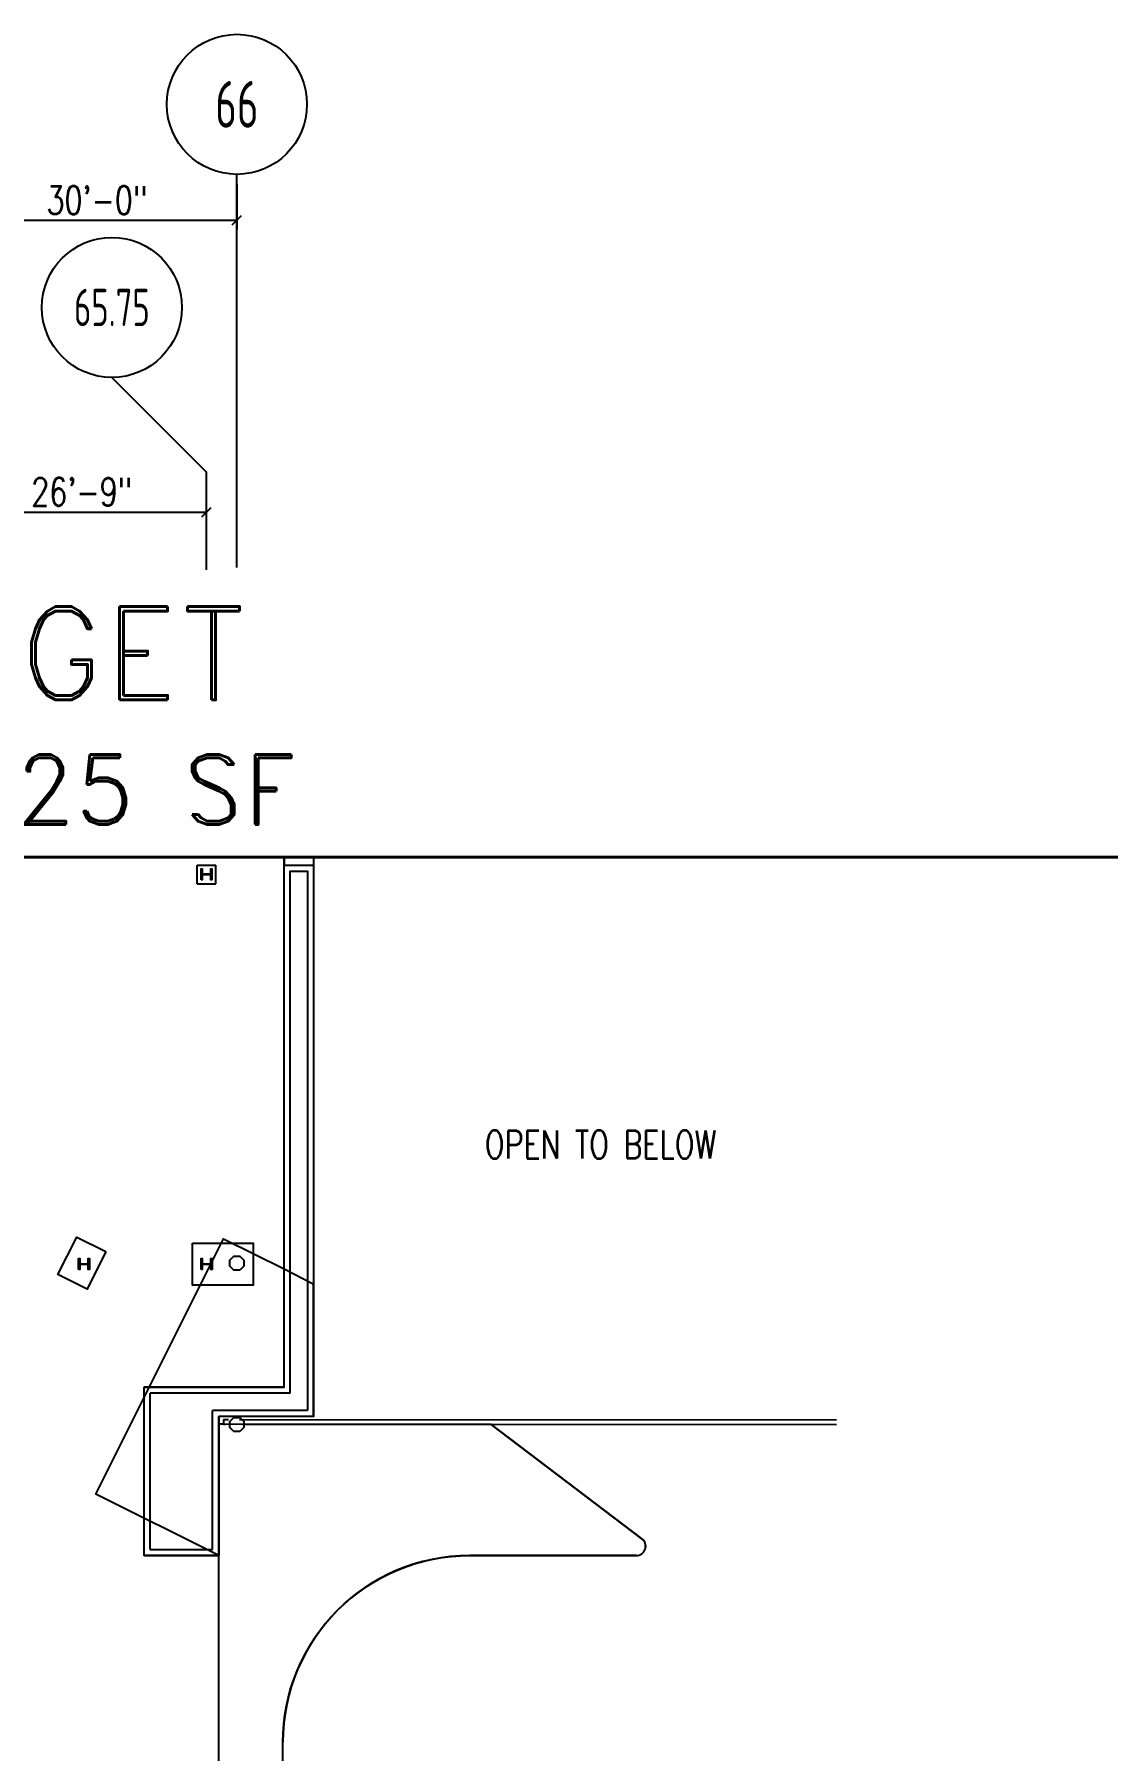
# Model space of a CAD drawing. Extents: x -13345 to 10098, y -1643 to 9113.
# Drawn here: x 3898 to 5277, y 6907 to 9113 of the extents above; entities that cross this region are included whole.
import ezdxf
from ezdxf.enums import TextEntityAlignment as Align

# ---------------------------------------------------------------- set-up
doc = ezdxf.new("R2010")
doc.units = 0
doc.header["$LTSCALE"] = 192
doc.header["$MEASUREMENT"] = 0
doc.layers.get('0').update_dxf_attribs({"linetype": 'CONTINUOUS'})
doc.layers.get('DEFPOINTS').update_dxf_attribs({"linetype": 'CONTINUOUS'})
for name, color, linetype in [('ARCH-FEATURES', 2, 'CONTINUOUS'), ('ARCH-SITE-MISC', 8, 'CONTINUOUS'), ('ARCH-WALLS-EXTERIOR', 5, 'CONTINUOUS'), ('DIMENSIONS-STRUCTURAL-GRID', 9, 'CONTINUOUS'), ('STRUCTURAL-COLUMNS', 3, 'CONTINUOUS'), ('STRUCTURAL-GRID-TAGS', 8, 'CONTINUOUS'), ('TEXT-ANCHORS', 2, 'CONTINUOUS'), ('TEXT-GENERAL', 2, 'CONTINUOUS'), ('TEXT-SF', 6, 'CONTINUOUS')]:
    doc.layers.add(name, color=color, linetype=linetype)
doc.layers.add('COMMON AREA FILL', color=7, linetype='CONTINUOUS', true_color=0xdedede)
doc.styles.add('ANCHOR-GGP', font='romand.shx')
doc.styles.add('DIM', font='dim', dxfattribs={"width": 0.75})
doc.styles.add('SIMPLEX', font='SIMPLEX.shx', dxfattribs={"width": 0.75})
doc.styles.get("Standard").update_dxf_attribs({"font": 'txt.shx', "width": 0.75})
doc.dimstyles.new('LOD-EX-GRID (with ticks)', dxfattribs={"dimscale": 0, "dimtxt": 36, "dimasz": 12, "dimexe": 12, "dimexo": 12, "dimgap": 8, "dimtad": 1, "dimdec": 0, "dimrnd": 0.0625, "dimzin": 3, "dimdsep": 46, "dimlunit": 4, "dimtxsty": 'Standard', "dimblk1": 'OBLIQUE', "dimblk2": 'OBLIQUE', "dimsah": 1, "dimcen": 0, "dimclrt": 256, "dimadec": 0, "dimazin": 0, "dimtfac": 6, "dimtdec": 0, "dimtofl": 0, "dimtmove": 1, "dimatfit": 3, "dimldrblk": 'OBLIQUE', "dimfxl": 1, "dimfrac": 2, "dimtolj": 1, "dimtzin": 3, "dimarcsym": 0})

# ---------------------------------------------------------------- blocks, each defined once
blk = doc.blocks.new('COLNUMC')
at = {"linetype": 'Continuous'}
blk.add_circle((0, 0), 90, dxfattribs=at)
at = {"linetype": 'Continuous', "style": 'DIM', "width": 0.75}
blk.add_attdef('COLUMN', text='', height=60, dxfattribs=at).set_placement((0, 0), align=Align.MIDDLE)
blk = doc.blocks.new('_OBLIQUE')
at = {"color": 0, "linetype": 'ByBlock'}
blk.add_line((-0.5, -0.5), (0.5, 0.5), dxfattribs=at)
blk = doc.blocks.new('*D112')
at = {"layer": 'DEFPOINTS', "color": 0, "transparency": 16777216}
for p in [(3798.1, 8933.4), (4158.1, 8933.4), (4158.1, 8874.4)]:
    blk.add_point(p, dxfattribs=at)
at = {"layer": 'DIMENSIONS-STRUCTURAL-GRID', "color": 0, "lineweight": -2, "transparency": 16777216}
for p, q in [((3798.1, 8921.4), (3798.1, 8862.4)), ((4158.1, 8921.4), (4158.1, 8862.4)), ((3798.1, 8874.4), (4158.1, 8874.4))]:
    blk.add_line(p, q, dxfattribs=at)
at = {"layer": 'DIMENSIONS-STRUCTURAL-GRID', "color": 0, "lineweight": -2, "transparency": 16777216, "xscale": 12, "yscale": 12, "zscale": 12, "rotation": 180}
blk.add_blockref('_OBLIQUE', (3798.1, 8874.4), dxfattribs=at)
at = {"layer": 'DIMENSIONS-STRUCTURAL-GRID', "color": 0, "lineweight": -2, "transparency": 16777216, "xscale": 12, "yscale": 12, "zscale": 12}
blk.add_blockref('_OBLIQUE', (4158.1, 8874.4), dxfattribs=at)
at = {"layer": 'DIMENSIONS-STRUCTURAL-GRID', "transparency": 16777216, "insert": (3978.1, 8900.4), "char_height": 36, "attachment_point": 5}
blk.add_mtext('\\A1;30\'-0"', dxfattribs=at)
blk = doc.blocks.new('*D121')
at = {"layer": 'DEFPOINTS', "color": 0, "transparency": 16777216}
for p in [(3798.1, 8504.9), (4119.1, 8499.3), (4119.1, 8487.8)]:
    blk.add_point(p, dxfattribs=at)
at = {"layer": 'DIMENSIONS-STRUCTURAL-GRID', "color": 0, "lineweight": -2, "transparency": 16777216}
for p, q in [((3798.1, 8499.3), (4119.1, 8499.3)), ((4119.1, 8499.8), (4119.1, 8511.3)), ((3798.1, 8492.9), (3798.1, 8487.3))]:
    blk.add_line(p, q, dxfattribs=at)
at = {"layer": 'DIMENSIONS-STRUCTURAL-GRID', "color": 0, "lineweight": -2, "transparency": 16777216, "xscale": 12, "yscale": 12, "zscale": 12, "rotation": 180}
blk.add_blockref('_OBLIQUE', (3798.1, 8499.3), dxfattribs=at)
at = {"layer": 'DIMENSIONS-STRUCTURAL-GRID', "color": 0, "lineweight": -2, "transparency": 16777216, "xscale": 12, "yscale": 12, "zscale": 12}
blk.add_blockref('_OBLIQUE', (4119.1, 8499.3), dxfattribs=at)
at = {"layer": 'DIMENSIONS-STRUCTURAL-GRID', "transparency": 16777216, "insert": (3958.6, 8525.3), "char_height": 36, "attachment_point": 5}
blk.add_mtext('\\A1;26\'-9"', dxfattribs=at)

msp = doc.modelspace()

# ---------------------------------------------------------------- linework, layer by layer
at = {"layer": 'ARCH-FEATURES'}
for p, q in [((4218.7, 8055.6), (4218.7, 8045.6)), ((4256.7, 8055.6), (4256.7, 8045.6)), ((4256.7, 8045.6), (4256.7, 7336.6)), ((4038.7, 7157.9), (4038.7, 7374.6)), ((4218.7, 7374.6), (4038.7, 7374.6)), ((4046.7, 7165.9), (4046.7, 7366.6)), ((4226.7, 7366.6), (4046.7, 7366.6)), ((4126.7, 7165.9), (4126.7, 7344.6)), ((4248.7, 7344.6), (4126.7, 7344.6)), ((4218.7, 7336.6), (4134.7, 7336.6)), ((4134.7, 7157.9), (4134.7, 7336.6)), ((4134.7, 6804.6), (4134.7, 7326.8)), ((4140.7, 7326.8), (4134.7, 7326.8)), ((4140.7, 7332.8), (4140.7, 7326.8)), ((4140.7, 7332.8), (4147.3, 7332.8)), ((4140.7, 7326.8), (4143.4, 7326.8)), ((4161.3, 7332.8), (4928.8, 7332.5)), ((4165.2, 7326.8), (4928.8, 7326.5)), ((4038.7, 7157.9), (4134.7, 7157.9)), ((4046.7, 7165.9), (4126.7, 7165.9))]:
    msp.add_line(p, q, dxfattribs=at)
at = {"layer": 'ARCH-FEATURES', "flags": 128}
for points in [[(4218.7, 7374.6), (4218.7, 8045.6), (4256.7, 8045.6), (4256.7, 7336.6), (4218.7, 7336.6)], [(4226.7, 7366.6), (4226.7, 8037.6), (4248.7, 8037.6), (4248.7, 7344.6)]]:
    msp.add_lwpolyline(points, dxfattribs=at)
at = {"layer": 'ARCH-FEATURES'}
msp.add_lwpolyline([(4161.8, 7317.4), (4154.3, 7317.4), (4149.1, 7322.7), (4149.1, 7330.2), (4154.3, 7335.4), (4161.8, 7335.4), (4167.1, 7330.2), (4167.1, 7322.7)], close=True, dxfattribs=at)
at = {"layer": 'ARCH-SITE-MISC'}
for p, q in [((4484.9, 7326.6), (4678.6, 7179.5)), ((4671.4, 7157.9), (4457.2, 7157.9)), ((4217.2, 6484.6), (4217.2, 6917.9))]:
    msp.add_line(p, q, dxfattribs=at)
for centre, radius, start, end in [((4671.4, 7169.9), 12, 270, 52.7794), ((4457.2, 6917.9), 240, 90, 180)]:
    msp.add_arc(centre, radius, start, end, dxfattribs=at)
at = {"layer": 'ARCH-WALLS-EXTERIOR', "lineweight": 40, "flags": 128}
msp.add_lwpolyline([(2245.6, 8404.5), (2279.9, 8370.2), (2323, 8409.9), (2523.2, 8209.6), (2483.6, 8166.6), (2594.6, 8055.5), (5864.8, 8055.5), (5864.8, 8307.5), (5864.8, 8404.5)], dxfattribs=at)
at = {"layer": 'COMMON AREA FILL', "elevation": 0}
msp.add_lwpolyline([(4217.2, 6484.6), (4217.2, 6917.9, -0.414214), (4457.2, 7157.9), (4671.4, 7157.9, 0.718437), (4678.6, 7179.5), (4484.9, 7326.6), (4134.7, 7326.8), (4134.7, 7157.9), (4038.7, 7157.9), (4038.7, 7374.6), (4218.7, 7374.6), (4218.7, 8055.6), (3468.2, 8055.6), (3468.2, 7918.1), (3456.2, 7894.1), (3450.2, 7897.1), (3166, 7329), (3166, 7328.7), (1881, 4758.6)], format="xyb", dxfattribs=at)
msp.add_lwpolyline([(4256.2, 7336.6), (4134.7, 7336.6), (4134.7, 7157.9), (3976.7, 7236.9), (4140.9, 7565.2), (4218.7, 7526.3), (4256.2, 7507.3)], close=True, dxfattribs=at)
at = {"layer": 'COMMON AREA FILL'}
msp.add_lwpolyline([(4256.2, 7336.6), (4134.7, 7336.6), (4134.7, 7157.9), (3976.7, 7236.9), (4140.9, 7565.2), (4218.7, 7526.3), (4256.2, 7507.3)], close=True, dxfattribs=at)
at = {"layer": 'STRUCTURAL-COLUMNS'}
for p, q in [((4107.1, 8045.6), (4131.1, 8045.6)), ((4107.1, 8021.6), (4107.1, 8045.6)), ((4131.1, 8021.6), (4131.1, 8045.6)), ((4107.1, 8021.6), (4131.1, 8021.6))]:
    msp.add_line(p, q, dxfattribs=at)
at = {"layer": 'STRUCTURAL-COLUMNS', "flags": 128}
for points in [[(4112, 8026.6), (4112, 8040.6), (4113.5, 8040.6), (4113.5, 8034.1), (4124.5, 8034.1), (4124.5, 8040.6), (4126, 8040.6), (4126, 8026.6), (4124.5, 8026.6), (4124.5, 8033.1), (4113.5, 8033.1), (4113.5, 8026.6), (4112, 8026.6)], [(3954.5, 7525.6), (3954.5, 7539.6), (3956, 7539.6), (3956, 7533.1), (3967, 7533.1), (3967, 7539.6), (3968.5, 7539.6), (3968.5, 7525.6), (3967, 7525.6), (3967, 7532.1), (3956, 7532.1), (3956, 7525.6), (3954.5, 7525.6)], [(4112.1, 7525.6), (4112.1, 7539.6), (4113.6, 7539.6), (4113.6, 7533.1), (4124.6, 7533.1), (4124.6, 7539.6), (4126.1, 7539.6), (4126.1, 7525.6), (4124.6, 7525.6), (4124.6, 7532.1), (4113.6, 7532.1), (4113.6, 7525.6), (4112.1, 7525.6)]]:
    msp.add_lwpolyline(points, dxfattribs=at)
at = {"layer": 'STRUCTURAL-COLUMNS'}
msp.add_lwpolyline([(4161.8, 7524.8), (4154.3, 7524.8), (4149.1, 7530), (4149.1, 7537.5), (4154.3, 7542.8), (4161.8, 7542.8), (4167.1, 7537.5), (4167.1, 7530)], close=True, dxfattribs=at)
for p in [(4119, 8033.6), (3961.5, 7532.6), (4119.1, 7532.6)]:
    msp.add_point(p, dxfattribs=at)
for points in [[(3989.7, 7548.7), (3965.6, 7500.4), (3928, 7519.1), (3952.2, 7567.4)], [(4101.1, 7559.6), (4179.1, 7559.6), (4179.1, 7505.6), (4101.1, 7505.6)]]:
    msp.add_3dface(points, dxfattribs=at)
at = {"layer": 'STRUCTURAL-GRID-TAGS'}
msp.add_line((4158.1, 8428.1), (4158.1, 8933.4), dxfattribs=at)
msp.add_lwpolyline([(4119.1, 8424.9), (4119.1, 8550.6), (3997.4, 8672.3), (3997.4, 8672.3)], dxfattribs=at)

# ---------------------------------------------------------------- block references
msp.add_blockref('COLNUMC', (4158.1, 9023.4), dxfattribs=at).add_auto_attribs({'COLUMN': '66'})
ref = msp.add_blockref('COLNUMC', (3997.4, 8762.3), dxfattribs=at)
ref.add_attrib('COLUMN', '65.75', dxfattribs={"layer": '0', "linetype": 'Continuous', "height": 48, "style": 'DIM', "width": 0.75}).set_placement((3997.4, 8762.3), align=Align.MIDDLE)

# ---------------------------------------------------------------- texts
at = {"layer": 'TEXT-ANCHORS', "insert": (3878.6, 8257.8), "char_height": 120, "width": 1535.349, "attachment_point": 8, "style": 'ANCHOR-GGP'}
msp.add_mtext('TARGET', dxfattribs=at)
at = {"layer": 'TEXT-GENERAL', "style": 'SIMPLEX', "width": 0.75}
msp.add_text('OPEN TO BELOW', height=36, dxfattribs=at).set_placement((4625.3, 7686.3), align=Align.MIDDLE_CENTER)
at = {"layer": 'TEXT-SF', "insert": (3878.6, 8128.9), "char_height": 90, "width": 1535.349, "attachment_point": 5, "style": 'ANCHOR-GGP'}
msp.add_mtext('136,525 SF', dxfattribs=at)

# ---------------------------------------------------------------- dimensions: what is measured, and where the dimension line sits
at = {"layer": 'DIMENSIONS-STRUCTURAL-GRID'}
for base, p1, p2, picture, middle in [((4158.1, 8874.4), (3798.1, 8933.4), (4158.1, 8933.4), '*D112', (3978.1, 8900.4)), ((4119.1, 8499.3), (3798.1, 8504.9), (4119.1, 8487.8), '*D121', (3958.6, 8525.3))]:
    dim = msp.add_linear_dim(base=base, p1=p1, p2=p2, dimstyle='LOD-EX-GRID (with ticks)', override={"dimscale": 1}, dxfattribs=at)
    dim.commit()
    dim.dimension.update_dxf_attribs({"geometry": picture, "text_midpoint": middle})

doc.saveas('drawing.dxf')
